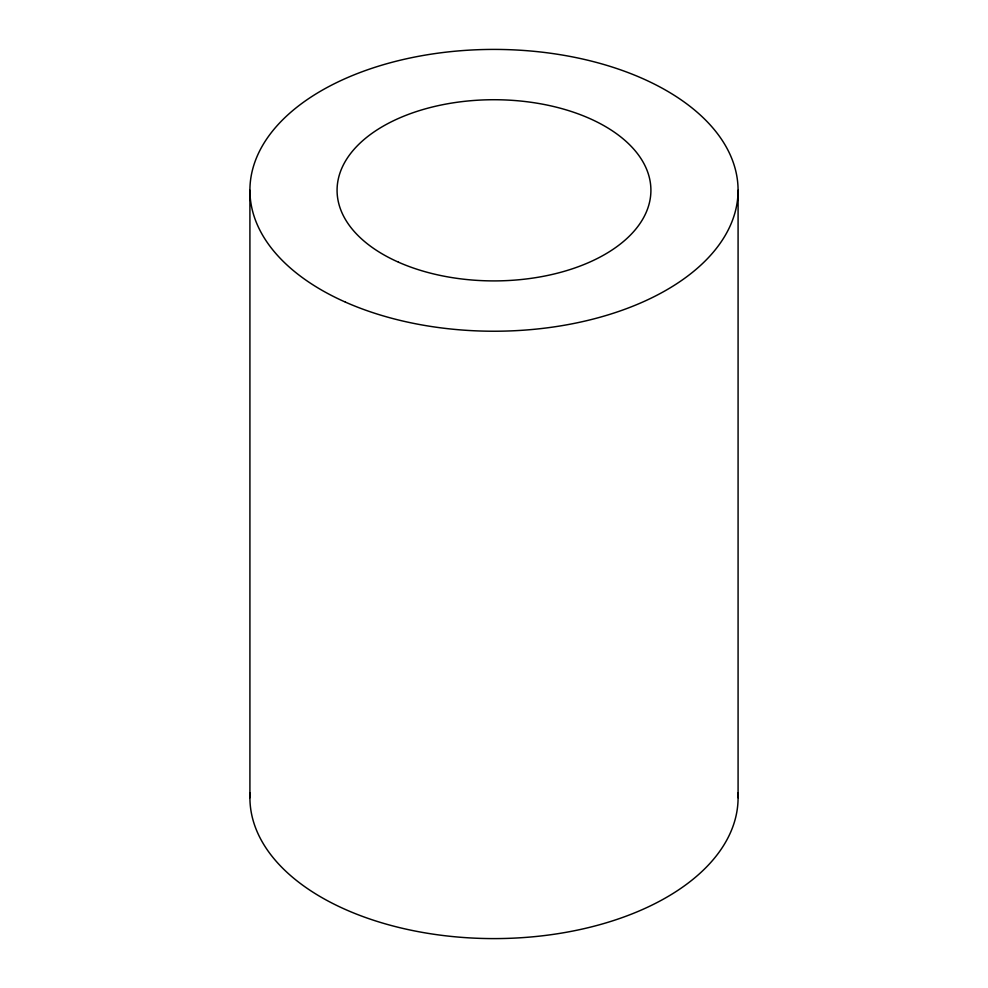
<?xml version="1.0" encoding="UTF-8"?>
<svg xmlns="http://www.w3.org/2000/svg" width="988" height="988" viewBox="0 0 988 988"><rect width="100%" height="100%" fill="white"/><g stroke="black" fill="none" stroke-linecap="round" stroke-linejoin="round"><path stroke-width="1.48" d="M738.085 190.314L738.085 797.687M249.915 190.314L249.915 797.687M737.95 793.08A244.085 140.913 0 0 1 494 938.6A244.085 140.913 0 0 1 250.05 793.08M398.485 262.191A156.907 90.587 0 0 0 649.561 202.145A156.907 90.587 0 0 0 433.954 106.618A156.907 90.587 0 0 0 398.485 262.191M345.417 302.118A244.085 140.913 0 0 0 735.986 208.715A244.085 140.913 0 0 0 400.597 60.132A244.085 140.913 0 0 0 345.417 302.118"/></g></svg>
